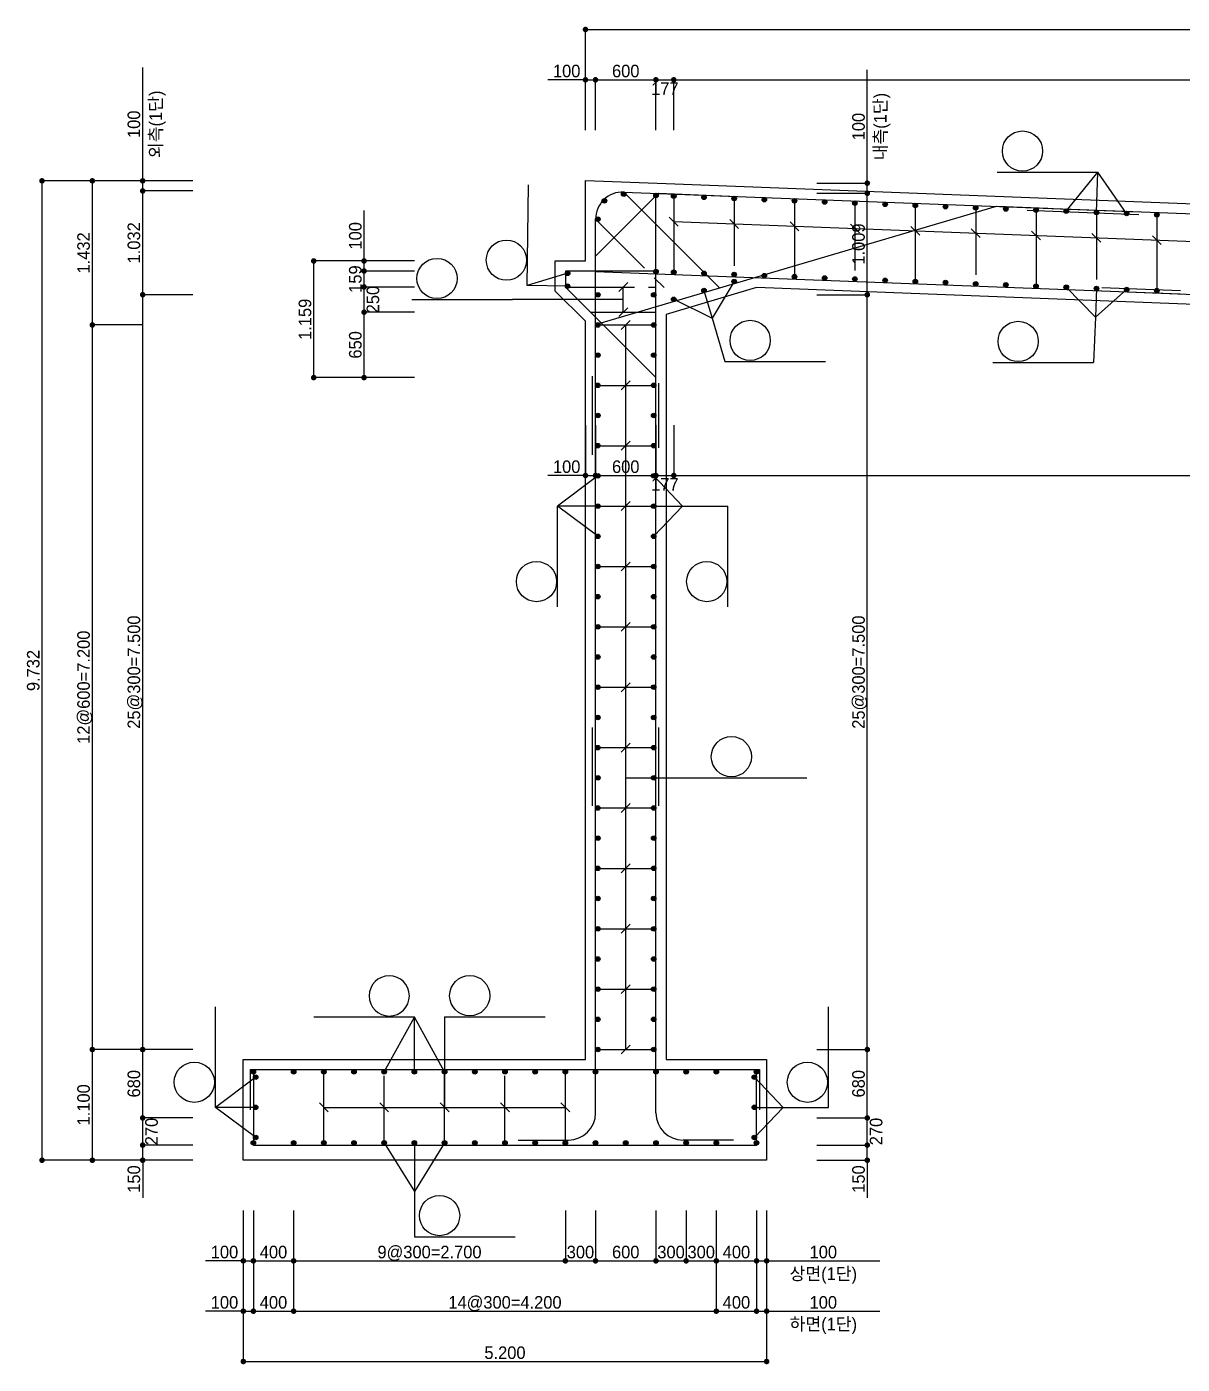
# Model space of a CAD drawing. Extents: x 2629709 to 3675628, y 1179 to 102095.
# Drawn here: x 3052017 to 3063499, y 11246 to 24536 of the extents above; entities that cross this region are included whole.
import ezdxf
from ezdxf.enums import TextEntityAlignment as Align

# ---------------------------------------------------------------- set-up
doc = ezdxf.new("R2010")
doc.units = 0
doc.header["$LTSCALE"] = 550
doc.header["$MEASUREMENT"] = 0
doc.linetypes.add('LDASHDOT', pattern=[2, 1.25, -0.25, 0.25, -0.25])
for name, color, linetype in [('CS-CONC-MAJR', 4, 'CONTINUOUS'), ('CS-DIML', 1, 'CONTINUOUS'), ('CS-DIMT', 3, 'CONTINUOUS'), ('CS-MISC', 3, 'CONTINUOUS'), ('CS-RBAR-EREC', 6, 'CONTINUOUS'), ('CS-RBAR-MAJR', 6, 'CONTINUOUS'), ('CS-SYMB', 3, 'CONTINUOUS'), ('CS-SYMB-LIN3', 1, 'CONTINUOUS'), ('CS-TEXT', 3, 'CONTINUOUS')]:
    doc.layers.add(name, color=color, linetype=linetype)
doc.styles.add('A_STANDARD', font='Dotum.ttf')

# ---------------------------------------------------------------- blocks, each defined once
blk = doc.blocks.new('CSBSEC1')
at = {"layer": 'CS-RBAR-MAJR', "const_width": 0.45}
blk.add_lwpolyline([(0.225, 0, 1), (-0.225, 0, 1)], format="xyb", close=True, dxfattribs=at)
at = {"layer": 'CS-RBAR-MAJR'}
blk.add_circle((0, 0), 0.45, dxfattribs=at)
blk = doc.blocks.new('CSBNUM1')
at = {"layer": 'CS-SYMB-LIN3'}
blk.add_line((0, 0), (20, 0), dxfattribs=at)
blk.add_circle((5, 4.2), 4, dxfattribs=at)
at = {"layer": 'CS-TEXT', "style": 'A_STANDARD', "flags": 1}
blk.add_attdef('RB_NO', text='', height=2.5, dxfattribs=at).set_placement((5, 4.2), align=Align.MIDDLE)
for tag, p in [('RB_DIA', (11.5, 1.5)), ('RB_LEN', (1.739, -3.958874))]:
    blk.add_attdef(tag, p, '', height=2.5, dxfattribs=at)
blk = doc.blocks.new('CXLEATK')
at = {"layer": 'CS-MISC'}
blk.add_line((-0.883885, 0.883882), (0.883882, -0.883882), dxfattribs=at)
blk = doc.blocks.new('CXDIMDT2')
at = {"layer": 'CS-MISC', "const_width": 0.5}
blk.add_lwpolyline([(0.25, 0, 1), (-0.25, 0, 1)], format="xyb", close=True, dxfattribs=at)

msp = doc.modelspace()

# ---------------------------------------------------------------- linework, layer by layer
at = {"layer": 'CS-CONC-MAJR'}
for p, q in [((3057569, 23009), (3058369, 22978)), ((3057569, 22209), (3057569, 23009)), ((3058369, 22978), (3073222, 22408)), ((3057269, 22209), (3057569, 22209)), ((3057269, 21909), (3057269, 22209)), ((3059268, 21944), (3058369, 21678)), ((3072322, 21443), (3059268, 21944)), ((3057569, 21609), (3057269, 21909)), ((3058369, 21678), (3058369, 14273)), ((3057569, 14273), (3057569, 21609)), ((3054169, 14273), (3057569, 14273)), ((3054169, 13273), (3054169, 14273)), ((3058369, 14273), (3059369, 14273)), ((3059369, 14273), (3059369, 13273)), ((3059369, 13273), (3054169, 13273))]:
    msp.add_line(p, q, dxfattribs=at)
at = {"layer": 'CS-DIML'}
for p, q in [((3057569, 24009), (3057569, 24534)), ((3057569, 24509), (3074022, 24509)), ((3053169, 23005), (3053169, 24130)), ((3060369, 22982), (3060369, 24107)), ((3057569, 24009), (3057194, 24009)), ((3057569, 23509), (3057569, 24034)), ((3057569, 24009), (3057669, 24009)), ((3057669, 23509), (3057669, 24034)), ((3057669, 24009), (3058269, 24009)), ((3058269, 23509), (3058269, 24034)), ((3058269, 24009), (3058446, 24009)), ((3058446, 23509), (3058446, 24034)), ((3058446, 24009), (3073146, 24009)), ((3052669, 23005), (3052144, 23005)), ((3052169, 13273), (3052169, 23005)), ((3053169, 23005), (3052644, 23005)), ((3052669, 21573), (3052669, 23005)), ((3053669, 23005), (3053144, 23005)), ((3053169, 22905), (3053169, 23005)), ((3062346, 22703), (3062661, 23091)), ((3062646, 22691), (3062661, 23091)), ((3062946, 22680), (3062661, 23091)), ((3053669, 22905), (3053144, 22905)), ((3053169, 21873), (3053169, 22905)), ((3059869, 22982), (3060394, 22982)), ((3059869, 22882), (3060394, 22882)), ((3060369, 22882), (3060369, 22982)), ((3060369, 21873), (3060369, 22882)), ((3055369, 22209), (3055369, 22709)), ((3058446, 22600), (3072846, 22047)), ((3055369, 22209), (3054844, 22209)), ((3054869, 21050), (3054869, 22209)), ((3055869, 22209), (3055344, 22209)), ((3055369, 22109), (3055369, 22209)), ((3055869, 22109), (3055344, 22109)), ((3055369, 21950), (3055369, 22109)), ((3057392, 22086), (3056990, 21964)), ((3055869, 21950), (3055344, 21950)), ((3055369, 21700), (3055369, 21950)), ((3057390, 21959), (3056990, 21964)), ((3057944, 21700), (3057944, 21950)), ((3059046, 22005), (3058827, 21640)), ((3062346, 21948), (3062635, 21649)), ((3062646, 21936), (3062635, 21649)), ((3053669, 21873), (3053144, 21873)), ((3053169, 14373), (3053169, 21873)), ((3057944, 21825), (3056844, 21825)), ((3058446, 21828), (3058827, 21640)), ((3058746, 21916), (3058827, 21640)), ((3059869, 21873), (3060394, 21873)), ((3060369, 14373), (3060369, 21873)), ((3062946, 21925), (3062635, 21649)), ((3055869, 21700), (3055344, 21700)), ((3055369, 21050), (3055369, 21700)), ((3053169, 21573), (3052644, 21573)), ((3052669, 14373), (3052669, 21573)), ((3057969, 14373), (3057969, 21573)), ((3058827, 21640), (3058955, 21209)), ((3062635, 21649), (3062618, 21199)), ((3055369, 21050), (3054844, 21050)), ((3055869, 21050), (3055344, 21050)), ((3057569, 20577), (3057569, 20052)), ((3057669, 20577), (3057669, 20052)), ((3058269, 20577), (3058269, 20052)), ((3058446, 20577), (3058446, 20052)), ((3057569, 20077), (3057194, 20077)), ((3057692, 20073), (3057292, 19773)), ((3057569, 20077), (3057669, 20077)), ((3057669, 20077), (3058269, 20077)), ((3058247, 20073), (3058534, 19773)), ((3058269, 20077), (3058446, 20077)), ((3058446, 20077), (3073146, 20077)), ((3057692, 19773), (3057292, 19773)), ((3057692, 19473), (3057292, 19773)), ((3058247, 19773), (3058534, 19773)), ((3058247, 19473), (3058534, 19773)), ((3058534, 19773), (3058984, 19773)), ((3057969, 17073), (3058769, 17073)), ((3055569, 14151), (3055869, 14696)), ((3055869, 14151), (3055869, 14696)), ((3056169, 14151), (3055869, 14696)), ((3056169, 14698), (3056169, 13798)), ((3053169, 14373), (3052644, 14373)), ((3052669, 13273), (3052669, 14373)), ((3053669, 14373), (3053144, 14373)), ((3053169, 13693), (3053169, 14373)), ((3059869, 14373), (3060394, 14373)), ((3060369, 13693), (3060369, 14373)), ((3054292, 14098), (3053892, 13798)), ((3059247, 14098), (3059534, 13798)), ((3053669, 13693), (3053144, 13693)), ((3053169, 13423), (3053169, 13693)), ((3054292, 13798), (3053892, 13798)), ((3054292, 13498), (3053892, 13798)), ((3054969, 13798), (3057369, 13798)), ((3059247, 13798), (3059534, 13798)), ((3059247, 13498), (3059534, 13798)), ((3059534, 13798), (3059984, 13798)), ((3059869, 13693), (3060394, 13693)), ((3060369, 13423), (3060369, 13693)), ((3055569, 13446), (3055869, 12963)), ((3056169, 13446), (3055869, 12963)), ((3055869, 13446), (3055869, 12963)), ((3053669, 13423), (3053144, 13423)), ((3053169, 13273), (3053169, 13423)), ((3059869, 13423), (3060394, 13423)), ((3060369, 13273), (3060369, 13423)), ((3052669, 13273), (3052144, 13273)), ((3053169, 13273), (3052644, 13273)), ((3053669, 13273), (3053144, 13273)), ((3053169, 13273), (3053169, 12898)), ((3059869, 13273), (3060394, 13273)), ((3060369, 13273), (3060369, 12898)), ((3055869, 12963), (3055869, 12513)), ((3054169, 12773), (3054169, 12248)), ((3054269, 12773), (3054269, 12248)), ((3054669, 12773), (3054669, 12248)), ((3057369, 12773), (3057369, 12248)), ((3057669, 12773), (3057669, 12248)), ((3058269, 12773), (3058269, 12248)), ((3058569, 12773), (3058569, 12248)), ((3058869, 12773), (3058869, 12248)), ((3059269, 12773), (3059269, 12248)), ((3059369, 12773), (3059369, 12248)), ((3054169, 12273), (3053794, 12273)), ((3054169, 12273), (3054269, 12273)), ((3054169, 12273), (3054169, 11748)), ((3054269, 12273), (3054669, 12273)), ((3054269, 12273), (3054269, 11748)), ((3054669, 12273), (3057369, 12273)), ((3054669, 12273), (3054669, 11748)), ((3057369, 12273), (3057669, 12273)), ((3057669, 12273), (3058269, 12273)), ((3058269, 12273), (3058569, 12273)), ((3058569, 12273), (3058869, 12273)), ((3058869, 12273), (3059269, 12273)), ((3058869, 12273), (3058869, 11748)), ((3059269, 12273), (3059369, 12273)), ((3059269, 12273), (3059269, 11748)), ((3059369, 12273), (3060494, 12273)), ((3059369, 12273), (3059369, 11748)), ((3054169, 11773), (3053794, 11773)), ((3054169, 11773), (3054169, 11248)), ((3054169, 11773), (3054269, 11773)), ((3054269, 11773), (3054669, 11773)), ((3054669, 11773), (3058869, 11773)), ((3058869, 11773), (3059269, 11773)), ((3059269, 11773), (3059369, 11773)), ((3059369, 11773), (3059369, 11248)), ((3059369, 11773), (3060494, 11773)), ((3054169, 11273), (3059369, 11273))]:
    msp.add_line(p, q, dxfattribs=at)
at = {"layer": 'CS-RBAR-EREC', "linetype": 'Continuous'}
for p, q in [((3057949, 22894), (3058904, 21940)), ((3058446, 22871), (3058446, 22071)), ((3059646, 22826), (3059646, 22026)), ((3060846, 22780), (3060846, 21980)), ((3062046, 22734), (3062046, 21934)), ((3063246, 22688), (3063246, 21888)), ((3057619, 21700), (3058269, 21700)), ((3057669, 21573), (3058269, 21573)), ((3057669, 20373), (3058269, 20373)), ((3057669, 19173), (3058269, 19173)), ((3057669, 17973), (3058269, 17973)), ((3057669, 16773), (3058269, 16773)), ((3057669, 15573), (3058269, 15573)), ((3057669, 14373), (3058269, 14373)), ((3054969, 13423), (3054969, 14173)), ((3056169, 13423), (3056169, 14173)), ((3057369, 13423), (3057369, 14173))]:
    msp.add_line(p, q, dxfattribs=at)
at = {"layer": 'CS-RBAR-EREC', "linetype": 'LDASHDOT'}
for p, q in [((3059046, 22849), (3059046, 22049)), ((3060246, 22803), (3060246, 22003)), ((3061446, 22757), (3061446, 21957)), ((3057669, 22624), (3058479, 21815)), ((3062646, 22711), (3062646, 21911)), ((3057369, 21950), (3058269, 21950)), ((3057669, 20973), (3058269, 20973)), ((3057669, 19773), (3058269, 19773)), ((3057669, 18573), (3058269, 18573)), ((3057669, 17373), (3058269, 17373)), ((3057669, 16173), (3058269, 16173)), ((3057669, 14973), (3058269, 14973)), ((3055569, 13423), (3055569, 14173)), ((3056769, 13423), (3056769, 14173))]:
    msp.add_line(p, q, dxfattribs=at)
at = {"layer": 'CS-RBAR-MAJR'}
for p, q in [((3057669, 22256), (3058294, 22881)), ((3057949, 22894), (3063069, 22698)), ((3058269, 20353), (3058269, 22882)), ((3058294, 22881), (3059084, 22851)), ((3057669, 21576), (3061654, 22752)), ((3061654, 22752), (3062163, 22732)), ((3061959, 22740), (3069459, 22452)), ((3057669, 20283), (3057669, 22624)), ((3063068, 22668), (3061958, 22710)), ((3057669, 21466), (3057669, 22256)), ((3057369, 22109), (3057369, 21950)), ((3058269, 22109), (3057369, 22109)), ((3057669, 22105), (3063479, 21882)), ((3057369, 21950), (3058269, 21050)), ((3063480, 21912), (3062700, 21942)), ((3062699, 21912), (3068899, 21674)), ((3057669, 21066), (3057669, 21576)), ((3057639, 20283), (3057639, 21063)), ((3057669, 16793), (3057669, 21063)), ((3058269, 16793), (3058269, 20993)), ((3058299, 20353), (3058299, 20993)), ((3057639, 16793), (3057639, 17573)), ((3057669, 13743), (3057669, 17573)), ((3058269, 13743), (3058269, 17573)), ((3058299, 16793), (3058299, 17573)), ((3054239, 14173), (3059299, 14173)), ((3054239, 13773), (3054239, 14173)), ((3054269, 14173), (3054269, 13423)), ((3059269, 13423), (3059269, 14173)), ((3059299, 14173), (3059299, 13773)), ((3056899, 13473), (3057399, 13473)), ((3059039, 13473), (3058539, 13473)), ((3054269, 13423), (3059269, 13423))]:
    msp.add_line(p, q, dxfattribs=at)
for centre, start, end in [((3057939, 22624), 87.8022, 180), ((3057399, 13743), 270, 360), ((3058539, 13743), 180, 270)]:
    msp.add_arc(centre, 270, start, end, dxfattribs=at)

# ---------------------------------------------------------------- block references
at = {"layer": 'CS-RBAR-MAJR', "yscale": 50, "zscale": 50}
for name, p, xscale in [('CSBNUM1', (3061661, 23091), 50), ('CSBSEC1', (3057949, 22872), 50), ('CSBSEC1', (3058269, 22859), 50), ('CSBSEC1', (3058446, 22853), 50), ('CSBSEC1', (3058746, 22841), 50), ('CSBSEC1', (3057757, 22807), 50), ('CSBSEC1', (3059046, 22830), 50), ('CSBSEC1', (3059346, 22818), 50), ('CSBSEC1', (3059646, 22807), 50), ('CSBSEC1', (3059946, 22795), 50), ('CSBSEC1', (3060246, 22784), 50), ('CSBSEC1', (3060546, 22772), 50), ('CSBSEC1', (3060846, 22760), 50), ('CSBSEC1', (3061146, 22749), 50), ('CSBSEC1', (3061446, 22737), 50), ('CSBSEC1', (3061746, 22726), 50), ('CSBSEC1', (3062046, 22714), 50), ('CSBSEC1', (3057692, 22624), 50), ('CSBSEC1', (3062346, 22703), 50), ('CSBSEC1', (3062646, 22691), 50), ('CSBSEC1', (3062946, 22680), 50), ('CSBSEC1', (3063246, 22668), 50), ('CSBNUM1', (3055844, 21825), 50), ('CSBSEC1', (3057392, 22086), 50), ('CSBSEC1', (3058269, 22104), 50), ('CSBSEC1', (3058446, 22098), 50), ('CSBSEC1', (3058746, 22086), 50), ('CSBSEC1', (3059046, 22075), 50), ('CSBSEC1', (3059346, 22063), 50), ('CSBSEC1', (3059646, 22052), 50), ('CSBSEC1', (3057390, 21959), 50), ('CSBSEC1', (3058746, 21916), 50), ('CSBSEC1', (3059046, 22005), 50), ('CSBSEC1', (3059946, 22040), 50), ('CSBSEC1', (3060246, 22029), 50), ('CSBSEC1', (3060546, 22017), 50), ('CSBSEC1', (3060846, 22005), 50), ('CSBSEC1', (3061146, 21994), 50), ('CSBSEC1', (3061446, 21982), 50), ('CSBSEC1', (3061746, 21971), 50), ('CSBSEC1', (3062046, 21959), 50), ('CSBSEC1', (3062346, 21948), 50), ('CSBSEC1', (3062646, 21936), 50), ('CSBSEC1', (3062946, 21925), 50), ('CSBSEC1', (3063246, 21913), 50), ('CSBSEC1', (3057692, 21873), 50), ('CSBSEC1', (3058247, 21873), 50), ('CSBSEC1', (3058446, 21828), 50), ('CSBSEC1', (3057692, 21573), 50), ('CSBSEC1', (3058247, 21573), 50), ('CSBNUM1', (3058955, 21209), 50), ('CSBNUM1', (3061618, 21199), 50), ('CSBSEC1', (3057692, 21273), 50), ('CSBSEC1', (3058247, 21273), 50), ('CSBSEC1', (3057692, 20973), 50), ('CSBSEC1', (3058247, 20973), 50), ('CSBSEC1', (3057692, 20673), 50), ('CSBSEC1', (3058247, 20673), 50), ('CSBSEC1', (3057692, 20373), 50), ('CSBSEC1', (3058247, 20373), 50), ('CSBSEC1', (3057692, 20073), 50), ('CSBSEC1', (3058247, 20073), 50), ('CSBSEC1', (3057692, 19773), 50), ('CSBSEC1', (3058247, 19773), 50), ('CSBSEC1', (3057692, 19473), 50), ('CSBSEC1', (3058247, 19473), 50), ('CSBSEC1', (3057692, 19173), 50), ('CSBSEC1', (3058247, 19173), 50), ('CSBSEC1', (3057692, 18873), 50), ('CSBSEC1', (3058247, 18873), 50), ('CSBSEC1', (3057692, 18573), 50), ('CSBSEC1', (3058247, 18573), 50), ('CSBSEC1', (3057692, 18273), 50), ('CSBSEC1', (3058247, 18273), 50), ('CSBSEC1', (3057692, 17973), 50), ('CSBSEC1', (3058247, 17973), 50), ('CSBSEC1', (3057692, 17673), 50), ('CSBSEC1', (3058247, 17673), 50), ('CSBNUM1', (3058769, 17073), 50), ('CSBSEC1', (3057692, 17373), 50), ('CSBSEC1', (3058247, 17373), 50), ('CSBSEC1', (3057692, 17073), 50), ('CSBSEC1', (3058247, 17073), 50), ('CSBSEC1', (3057692, 16773), 50), ('CSBSEC1', (3058247, 16773), 50), ('CSBSEC1', (3057692, 16473), 50), ('CSBSEC1', (3058247, 16473), 50), ('CSBSEC1', (3057692, 16173), 50), ('CSBSEC1', (3058247, 16173), 50), ('CSBSEC1', (3057692, 15873), 50), ('CSBSEC1', (3058247, 15873), 50), ('CSBSEC1', (3057692, 15573), 50), ('CSBSEC1', (3058247, 15573), 50), ('CSBSEC1', (3057692, 15273), 50), ('CSBSEC1', (3058247, 15273), 50), ('CSBNUM1', (3055869, 14696), -50), ('CSBNUM1', (3056169, 14698), 50), ('CSBSEC1', (3057692, 14973), 50), ('CSBSEC1', (3058247, 14973), 50), ('CSBSEC1', (3057692, 14673), 50), ('CSBSEC1', (3058247, 14673), 50), ('CSBSEC1', (3057692, 14373), 50), ('CSBSEC1', (3058247, 14373), 50), ('CSBSEC1', (3054269, 14151), 50), ('CSBSEC1', (3054292, 14098), 50), ('CSBSEC1', (3054669, 14151), 50), ('CSBSEC1', (3054969, 14151), 50), ('CSBSEC1', (3055269, 14151), 50), ('CSBSEC1', (3055569, 14151), 50), ('CSBSEC1', (3055869, 14151), 50), ('CSBSEC1', (3056169, 14151), 50), ('CSBSEC1', (3056469, 14151), 50), ('CSBSEC1', (3056769, 14151), 50), ('CSBSEC1', (3057069, 14151), 50), ('CSBSEC1', (3057369, 14151), 50), ('CSBSEC1', (3057669, 14151), 50), ('CSBSEC1', (3058269, 14151), 50), ('CSBSEC1', (3058569, 14151), 50), ('CSBSEC1', (3058869, 14151), 50), ('CSBSEC1', (3059247, 14098), 50), ('CSBSEC1', (3059269, 14151), 50), ('CSBSEC1', (3054292, 13798), 50), ('CSBSEC1', (3059247, 13798), 50), ('CSBSEC1', (3054269, 13446), 50), ('CSBSEC1', (3054292, 13498), 50), ('CSBSEC1', (3054669, 13446), 50), ('CSBSEC1', (3054969, 13446), 50), ('CSBSEC1', (3055269, 13446), 50), ('CSBSEC1', (3055569, 13446), 50), ('CSBSEC1', (3055869, 13446), 50), ('CSBSEC1', (3056169, 13446), 50), ('CSBSEC1', (3056469, 13446), 50), ('CSBSEC1', (3056769, 13446), 50), ('CSBSEC1', (3057069, 13446), 50), ('CSBSEC1', (3057369, 13446), 50), ('CSBSEC1', (3057669, 13446), 50), ('CSBSEC1', (3057969, 13446), 50), ('CSBSEC1', (3058269, 13446), 50), ('CSBSEC1', (3058569, 13446), 50), ('CSBSEC1', (3058869, 13446), 50), ('CSBSEC1', (3059247, 13498), 50), ('CSBSEC1', (3059269, 13446), 50), ('CSBNUM1', (3055869, 12513), 50)]:
    msp.add_blockref(name, p, dxfattribs=dict(at, xscale=xscale))
at = {"layer": 'CS-RBAR-MAJR', "xscale": 50, "yscale": 50, "zscale": 50}
for p, rotation in [((3056990, 21964), 89.230199), ((3057292, 18773), 90), ((3058984, 18773), 90), ((3053892, 13798), 90), ((3059984, 13798), 90)]:
    msp.add_blockref('CSBNUM1', p, dxfattribs=dict(at, rotation=rotation))
at = {"layer": 'CS-SYMB'}
for name, p, xscale, yscale, zscale, rotation in [('CXDIMDT2', (3057569, 24509), 55, 55, 55, 90), ('CXDIMDT2', (3057569, 24009), 55, 55, 55, 90), ('CXDIMDT2', (3057669, 24009), 55, 55, 55, 90), ('CXDIMDT2', (3057669, 24009), 55, 55, 55, 90), ('CXDIMDT2', (3058269, 24009), 55, 55, 55, 90), ('CXDIMDT2', (3058269, 24009), 55, 55, 55, 90), ('CXDIMDT2', (3058446, 24009), 55, 55, 55, 90), ('CXDIMDT2', (3058446, 24009), 55, 55, 55, 90), ('CXDIMDT2', (3052169, 23005), 55, 55, 55, 90), ('CXDIMDT2', (3052669, 23005), 55, 55, 55, 90), ('CXDIMDT2', (3053169, 23005), 55, 55, 55, 90), ('CXDIMDT2', (3053169, 23005), 55, 55, 55, 90), ('CXDIMDT2', (3060369, 22982), 55, 55, 55, 90), ('CXDIMDT2', (3060369, 22982), 55, 55, 55, 90), ('CXDIMDT2', (3053169, 22905), 55, 55, 55, 90), ('CXDIMDT2', (3053169, 22905), 55, 55, 55, 90), ('CXDIMDT2', (3060369, 22882), 55, 55, 55, 90), ('CXDIMDT2', (3060369, 22882), 55, 55, 55, 90), ('CXDIMDT2', (3054869, 22209), 55, 55, 55, 90), ('CXDIMDT2', (3055369, 22209), 55, 55, 55, 90), ('CXDIMDT2', (3055369, 22209), 55, 55, 55, 90), ('CXDIMDT2', (3055369, 22109), 55, 55, 55, 90), ('CXDIMDT2', (3055369, 22109), 55, 55, 55, 90), ('CXDIMDT2', (3055369, 21950), 55, 55, 55, 90), ('CXDIMDT2', (3055369, 21950), 55, 55, 55, 90), ('CXLEATK', (3057944, 21950), 50, 50, 50, 90), ('CXDIMDT2', (3053169, 21873), 55, 55, 55, 90), ('CXDIMDT2', (3053169, 21873), 55, 55, 55, 90), ('CXDIMDT2', (3060369, 21873), 55, 55, 55, 90), ('CXDIMDT2', (3060369, 21873), 55, 55, 55, 90), ('CXDIMDT2', (3055369, 21700), 55, 55, 55, 90), ('CXDIMDT2', (3055369, 21700), 55, 55, 55, 90), ('CXLEATK', (3057944, 21700), 50, 50, 50, 90), ('CXDIMDT2', (3052669, 21573), 55, 55, 55, 90), ('CXDIMDT2', (3052669, 21573), 55, 55, 55, 90), ('CXLEATK', (3057969, 21573), 50, 50, 50, 90), ('CXDIMDT2', (3054869, 21050), 55, 55, 55, 90), ('CXDIMDT2', (3055369, 21050), 55, 55, 55, 90), ('CXLEATK', (3057969, 20973), 50, 50, 50, 90), ('CXLEATK', (3057969, 20373), 50, 50, 50, 90), ('CXDIMDT2', (3057569, 20077), 55, 55, 55, 90), ('CXDIMDT2', (3057669, 20077), 55, 55, 55, 90), ('CXDIMDT2', (3057669, 20077), 55, 55, 55, 90), ('CXDIMDT2', (3058269, 20077), 55, 55, 55, 90), ('CXDIMDT2', (3058269, 20077), 55, 55, 55, 90), ('CXDIMDT2', (3058446, 20077), 55, 55, 55, 90), ('CXDIMDT2', (3058446, 20077), 55, 55, 55, 90), ('CXLEATK', (3057969, 19773), 50, 50, 50, 90), ('CXLEATK', (3057969, 19173), 50, 50, 50, 90), ('CXLEATK', (3057969, 18573), 50, 50, 50, 90), ('CXLEATK', (3057969, 17973), 50, 50, 50, 90), ('CXLEATK', (3057969, 17373), 50, 50, 50, 90), ('CXLEATK', (3057969, 16773), 50, 50, 50, 90), ('CXLEATK', (3057969, 16173), 50, 50, 50, 90), ('CXLEATK', (3057969, 15573), 50, 50, 50, 90), ('CXLEATK', (3057969, 14973), 50, 50, 50, 90), ('CXDIMDT2', (3052669, 14373), 55, 55, 55, 90), ('CXDIMDT2', (3052669, 14373), 55, 55, 55, 90), ('CXDIMDT2', (3053169, 14373), 55, 55, 55, 90), ('CXDIMDT2', (3053169, 14373), 55, 55, 55, 90), ('CXLEATK', (3057969, 14373), 50, 50, 50, 90), ('CXDIMDT2', (3060369, 14373), 55, 55, 55, 90), ('CXDIMDT2', (3060369, 14373), 55, 55, 55, 90), ('CXLEATK', (3054969, 13798), 50, 50, 50, 180), ('CXLEATK', (3055569, 13798), 50, 50, 50, 180), ('CXLEATK', (3056169, 13798), 50, 50, 50, 180), ('CXLEATK', (3056769, 13798), 50, 50, 50, 180), ('CXLEATK', (3057369, 13798), 50, 50, 50, 180), ('CXDIMDT2', (3053169, 13693), 55, 55, 55, 90), ('CXDIMDT2', (3053169, 13693), 55, 55, 55, 90), ('CXDIMDT2', (3060369, 13693), 55, 55, 55, 90), ('CXDIMDT2', (3060369, 13693), 55, 55, 55, 90), ('CXDIMDT2', (3053169, 13423), 55, 55, 55, 90), ('CXDIMDT2', (3053169, 13423), 55, 55, 55, 90), ('CXDIMDT2', (3060369, 13423), 55, 55, 55, 90), ('CXDIMDT2', (3060369, 13423), 55, 55, 55, 90), ('CXDIMDT2', (3052169, 13273), 55, 55, 55, 90), ('CXDIMDT2', (3052669, 13273), 55, 55, 55, 90), ('CXDIMDT2', (3053169, 13273), 55, 55, 55, 90), ('CXDIMDT2', (3060369, 13273), 55, 55, 55, 90), ('CXDIMDT2', (3054169, 12273), 55, 55, 55, 90), ('CXDIMDT2', (3054269, 12273), 55, 55, 55, 90), ('CXDIMDT2', (3054269, 12273), 55, 55, 55, 90), ('CXDIMDT2', (3054669, 12273), 55, 55, 55, 90), ('CXDIMDT2', (3054669, 12273), 55, 55, 55, 90), ('CXDIMDT2', (3057369, 12273), 55, 55, 55, 90), ('CXDIMDT2', (3057369, 12273), 55, 55, 55, 90), ('CXDIMDT2', (3057669, 12273), 55, 55, 55, 90), ('CXDIMDT2', (3057669, 12273), 55, 55, 55, 90), ('CXDIMDT2', (3058269, 12273), 55, 55, 55, 90), ('CXDIMDT2', (3058269, 12273), 55, 55, 55, 90), ('CXDIMDT2', (3058569, 12273), 55, 55, 55, 90), ('CXDIMDT2', (3058569, 12273), 55, 55, 55, 90), ('CXDIMDT2', (3058869, 12273), 55, 55, 55, 90), ('CXDIMDT2', (3058869, 12273), 55, 55, 55, 90), ('CXDIMDT2', (3059269, 12273), 55, 55, 55, 90), ('CXDIMDT2', (3059269, 12273), 55, 55, 55, 90), ('CXDIMDT2', (3059369, 12273), 55, 55, 55, 90), ('CXDIMDT2', (3059369, 12273), 55, 55, 55, 90), ('CXDIMDT2', (3054169, 11773), 55, 55, 55, 90), ('CXDIMDT2', (3054269, 11773), 55, 55, 55, 90), ('CXDIMDT2', (3054269, 11773), 55, 55, 55, 90), ('CXDIMDT2', (3054669, 11773), 55, 55, 55, 90), ('CXDIMDT2', (3054669, 11773), 55, 55, 55, 90), ('CXDIMDT2', (3058869, 11773), 55, 55, 55, 90), ('CXDIMDT2', (3058869, 11773), 55, 55, 55, 90), ('CXDIMDT2', (3059269, 11773), 55, 55, 55, 90), ('CXDIMDT2', (3059269, 11773), 55, 55, 55, 90), ('CXDIMDT2', (3059369, 11773), 55, 55, 55, 90), ('CXDIMDT2', (3059369, 11773), 55, 55, 55, 90), ('CXDIMDT2', (3054169, 11273), 55, 55, 55, 90), ('CXDIMDT2', (3059369, 11273), 55, 55, 55, 90)]:
    msp.add_blockref(name, p, dxfattribs=dict(at, xscale=xscale, yscale=yscale, zscale=zscale, rotation=rotation))
at = {"layer": 'CS-SYMB', "xscale": 50, "yscale": 50, "zscale": 50}
for p in [(3058446, 22600), (3059046, 22577), (3059646, 22554), (3060246, 22531), (3060846, 22508), (3061446, 22485), (3062046, 22462), (3062646, 22439), (3063246, 22416)]:
    msp.add_blockref('CXLEATK', p, dxfattribs=at)

# ---------------------------------------------------------------- texts
at = {"layer": 'CS-DIMT', "style": 'A_STANDARD'}
for s, p in [('100', (3057382, 24034)), ('600', (3057969, 24034)), ('100', (3057382, 20102)), ('600', (3057969, 20102)), ('100', (3053982, 12298)), ('400', (3054469, 12298)), ('9@300=2.700', (3056019, 12298)), ('300', (3057519, 12298)), ('600', (3057969, 12298)), ('300', (3058419, 12298)), ('300', (3058719, 12298)), ('400', (3059069, 12298)), ('100', (3059932, 12298)), ('100', (3053982, 11798)), ('400', (3054469, 11798)), ('14@300=4.200', (3056769, 11798)), ('400', (3059069, 11798)), ('100', (3059932, 11798)), ('5.200', (3056769, 11298))]:
    msp.add_text(s, height=125, dxfattribs=at).set_placement(p, align=Align.CENTER)
for s, p in [('177', (3058358, 23984)), ('177', (3058358, 20052)), ('상면(1단)', (3059932, 12208)), ('하면(1단)', (3059932, 11708))]:
    msp.add_text(s, height=125, dxfattribs=at).set_placement(p, align=Align.TOP_CENTER)
for s, p in [('외측(1단)', (3053235, 23567)), ('내측(1단)', (3060435, 23544)), ('250', (3055394, 21825)), ('270', (3053194, 13558)), ('270', (3060394, 13558))]:
    msp.add_text(s, height=125, rotation=90, dxfattribs=at).set_placement(p, align=Align.TOP_CENTER)
for s, p in [('100', (3053144, 23567)), ('100', (3060344, 23544)), ('1.432', (3052644, 22289)), ('1.032', (3053144, 22389)), ('100', (3055344, 22459)), ('1.009', (3060344, 22377)), ('159', (3055344, 22029)), ('1.159', (3054844, 21629)), ('650', (3055344, 21375)), ('25@300=7.500', (3053144, 18123)), ('25@300=7.500', (3060344, 18123)), ('12@600=7.200', (3052644, 17973)), ('9.732', (3052144, 18139)), ('680', (3053144, 14033)), ('680', (3060344, 14033)), ('1.100', (3052644, 13823)), ('150', (3053144, 13086)), ('150', (3060344, 13086))]:
    msp.add_text(s, height=125, rotation=90, dxfattribs=at).set_placement(p, align=Align.CENTER)

doc.saveas('drawing.dxf')
